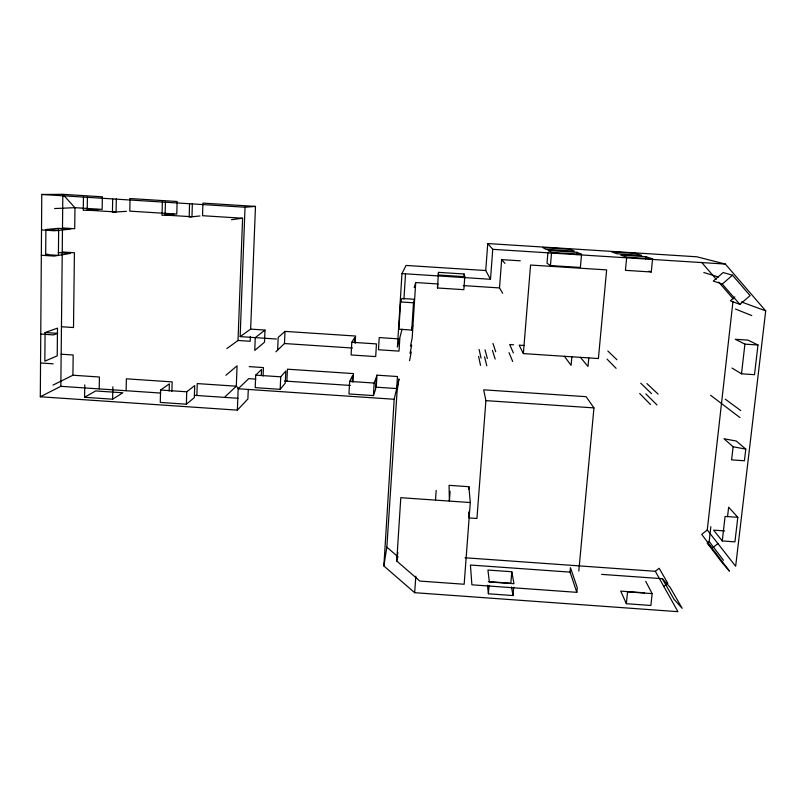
<?xml version="1.0" encoding="UTF-8"?>
<svg xmlns="http://www.w3.org/2000/svg" width="806" height="806" viewBox="0 0 806 806"><rect width="100%" height="100%" fill="white"/><g stroke="black" fill="none" stroke-linecap="round" stroke-linejoin="round"><path stroke-width="1.21" d="M248.278 389.389L247.905 398.95L237.377 410.133L40.3 396.774L41.771 194.468L62.838 194.337L102.352 196.815L102.14 209.389L74.978 207.676L54.617 208.542M45.076 332.535L44.844 361.138L57.216 355.879L57.488 328.143L45.076 332.535L57.639 333.362L53.448 334.903L40.753 334.057M45.892 229.529L58.647 230.335L58.405 255.391L45.69 254.575L45.892 229.529L58.465 228.33L70.827 229.116L54.405 230.768L41.509 229.942M58.435 231.977L58.455 229.549M40.3 396.774L60.833 386.316L62.838 194.337L74.968 207.757L74.716 228.733L62.485 227.957M52.995 385.097L72.923 375.223L73.165 355.003L61.165 354.197M83.451 197.087L83.27 210.356L98.534 209.57M84.58 397.298L95.662 390.94L122.855 392.784L112.618 399.202L84.58 397.298L84.751 384.905M87.401 197.027L87.209 210.154L116.074 211.968L116.316 198.84M99.209 388.905L99.41 377.007L72.923 375.223M112.689 198.921L112.447 212.19L126.482 211.333M112.618 399.202L112.85 386.799M126.119 390.729L126.361 378.82L172.162 381.893L171.9 391.434M162.359 202.034L162.016 215.323L173.955 214.325M160.585 390.023L160.273 402.426L186.377 404.199L194.337 397.61L194.709 385.57L186.74 391.787L160.585 390.023L169.361 383.868L169.159 391.081M165.442 201.923L165.099 215.061L191.969 216.754L192.362 203.606M189.571 203.737L189.178 217.036L199.969 215.968M186.377 404.199L186.74 391.787M196.876 395.504L197.248 383.585L236.309 386.205L237.075 365.823L225.902 375.274M226.849 348.575L238.022 340.475L242.596 218.235L202.528 215.706L202.921 203.112L255.472 206.407L250.646 329.13L240.148 336.626L245.034 207.223L255.472 206.407M237.377 410.133L238.183 388.764L248.701 378.639L255.814 379.112M250.364 336.414L250.172 341.27L238.022 340.475M261.315 375.475L261.567 369.41L255.714 375.143L255.21 387.646L280.186 389.328L285.253 383.162L285.798 371.032L280.73 376.815L280.186 389.328M263.078 375.989L263.431 367.586L249.175 366.629M264.993 330.077L264.489 342.218L254.756 350.419L255.27 337.623L264.993 330.077L250.646 329.13M277.627 350.086L278.181 337.422L285.012 331.387L355.577 336.031L355.174 343.326M275.823 351.819L284.468 343.537L285.012 331.387M286.876 381.198L287.42 369.188L353.502 373.591L353.038 382.014M464.78 276.7L464.075 273.99L438.494 272.357L438.353 275.007L464.78 276.7L463.853 289.686L437.477 287.984L437.648 284.921M352.232 381.56L352.565 375.485L349.653 381.419L348.958 393.953L373.42 395.595L375.586 389.227L376.301 377.077L374.155 383.062L373.42 395.595M351.799 342.278L351.104 354.962L375.707 356.584L376.442 343.91L351.799 342.278L354.66 337.543L354.398 342.459M383.868 565.963L394.184 399.262L398.96 378.911L397.106 391.132L386.84 547.123L383.868 565.963L414.667 592.692L677.937 611.663L655.338 571.303L465.072 557.772M401.962 273.597L490.501 279.279L485.736 270.534L406.043 265.436L401.962 273.597L397.418 347.003L402.063 329.17M411.745 330.057L413.488 302.784L414.425 299.268L401.942 298.462L400.602 301.948L398.91 329.221L411.745 330.057L412.732 325.684M399.786 338.933L399.02 351.114L378.488 349.754L379.213 337.583L398.567 338.863M403.937 299.177L405.499 274.181M396.743 561.016L400.794 497.695L470.281 502.541L464.165 584.249L419.805 581.066L396.743 561.016L397.832 552.342M438.222 283.984L415.715 282.533L412.158 338.137L410.476 346.167M437.477 287.984L438.494 272.357M435.502 500.113L436.177 490.36M414.667 592.692L415.836 576.129M463.833 277.425L464.075 273.99M450.091 491.317L449.395 501.09L449.063 485.333L468.88 486.713L470.281 502.541M468.699 489.151L468.88 486.713M485.736 270.534L487.751 243.553L696.817 256.782L725.34 264.066L765.7 310.884L735.656 566.275L707.265 529.975L732.976 301.424M490.501 279.279L492.758 249.326L487.751 243.553M578.799 571.071L593.951 407.886L586.103 396.683L483.671 389.832L485.897 400.632L476.94 518.47L469.122 517.926L468.649 512.001M502.642 293.253L499.498 287.923L501.675 259.633L520.283 260.822M513.674 587.272L512.989 595.553L488.416 593.79L489.071 585.509M523.366 353.592L530.56 265.043L606.636 269.889L598.405 358.539L523.366 353.592L519.165 345.149L524.132 345.482M511.79 571.746L513.966 583.725L489.353 581.962L487.932 570.043L511.79 571.746L510.853 583.242L488.285 581.63M547.879 252.812L547.012 263.199L550.458 265.567L580.38 267.471L581.549 254.353L577.086 252.338L548.07 250.505L551.566 252.449L581.549 254.353M550.458 265.567L551.566 252.449M576.884 254.656L577.086 252.338M571.857 356.786L571.101 365.37L564.412 356.312M588.783 357.904L587.997 366.488L580.421 357.37M570.054 572.119L570.467 567.696L577.257 587.685L576.824 592.339L471.893 584.803L470.432 565.026L570.054 572.119L576.824 592.339M626.695 257.215L625.436 270.342L651.268 271.985L652.578 258.847L645.818 256.691L620.771 255.109L626.695 257.215L652.578 258.847M645.596 259.008L645.818 256.691M626.353 603.714L627.542 591.866L652.135 593.619L650.895 605.477L626.353 603.714L620.741 591.12L644.528 592.823M723.476 560.311L709.169 541.531L710.842 526.691M722.267 540.957L725.088 516.414L737.812 517.301L734.941 541.844L722.267 540.957L713.612 530.147L724.665 530.912M733.107 446.756L731.596 459.873L744.432 460.75L745.792 449.123L736.281 441.043L723.99 438.756L733.107 446.756L745.792 449.123M741.5 373.823L744.915 344.142L735.274 339.286L747.928 340.112L757.983 344.998L754.507 374.679L741.5 373.823L732.009 368.05M727.546 516.706L728.644 507.186L737.812 517.301M409.549 360.685L411.272 351.92M410.012 353.431L411.715 345.039M414.213 287.551L415.715 282.533M225.126 396.723L236.309 386.205M732.513 275.219L723.183 272.539L713.28 281.062L722.267 284.024L732.513 275.219L750.124 295.641L739.878 304.396L730.347 300.779L734.85 296.93M655.338 571.303L659.157 568.26L667.811 583.322L663.832 586.476M707.265 529.975L701.714 534.398L712.141 548.211L717.934 543.617M707.285 543.032L714.882 551.838L729.47 571.142L721.481 561.883L707.285 543.032L709.169 541.531M45.69 254.575L47.967 254.212M231.463 219.695L242.596 218.235M41.771 194.468L245.034 207.223M492.758 249.326L725.34 264.066M62.233 251.966L74.424 252.741L73.507 327.538L61.458 326.742M58.233 252.6L70.545 253.386L54.173 256.086L41.328 255.26M463.238 285.586L499.498 287.923M400.602 301.948L413.488 302.784M744.915 344.142L757.983 344.998M513.603 344.787L509.694 344.525L513.372 352.927M240.148 336.626L276.377 339.014M284.468 343.537L352.434 348.031M255.714 375.143L280.73 376.815M349.653 381.419L374.155 383.062M40.542 362.972L53.186 363.818M284.488 381.036L350.348 385.449M485.897 400.632L593.951 407.886M238.183 388.764L394.184 399.262M60.833 386.316L160.716 393.066M194.377 395.333L237.951 398.275M601.578 574.366L662.331 578.698L670.088 587.282L682.178 608.328L674.028 599.311L662.331 578.698M703.819 272.499L718.448 277.012M741.369 301.907L765.7 310.884M649.032 271.128L651.268 271.985M735.445 309.03L751.766 315.569M725.259 399.182L740.785 410.576M710.57 395.242L739.968 417.579M386.84 547.123L398.164 556.976M646.906 383.585L658.119 394.114M607.825 350.983L616.922 359.758M640.72 383.172L651.591 393.681M645.868 393.882L657.001 404.965M607.059 359.133L616.106 368.342M639.692 393.469L650.492 404.531M236.309 386.134L238.798 388.875M501.675 259.633L504.949 263.411M722.267 284.024L739.878 304.396M701.673 262.393L716.252 279.259M718.68 282.06L733.259 298.925M645.717 581.307L652.135 593.619M509.049 352.665L512.687 361.501M492.96 343.447L495.71 351.779M492.426 350.358L495.156 359.063M485.041 349.864L487.358 358.549M484.527 356.756L486.814 365.803M479.096 349.472L481.081 358.126M478.583 356.363L480.537 365.39M511.488 586.939L512.989 595.553M487.449 585.216L488.416 593.79M130.058 198.548L129.796 211.132L176.786 214.084L177.129 201.5L130.058 198.548M376.986 375.163L376.281 387.192L396.693 388.552L397.449 376.523L376.986 375.163M570.174 249.225L542.66 247.492L545.864 249.276L574.275 251.069L570.174 249.225M635.35 253.356L611.603 251.855L617.043 253.779L641.556 255.331L635.35 253.356"/></g></svg>
